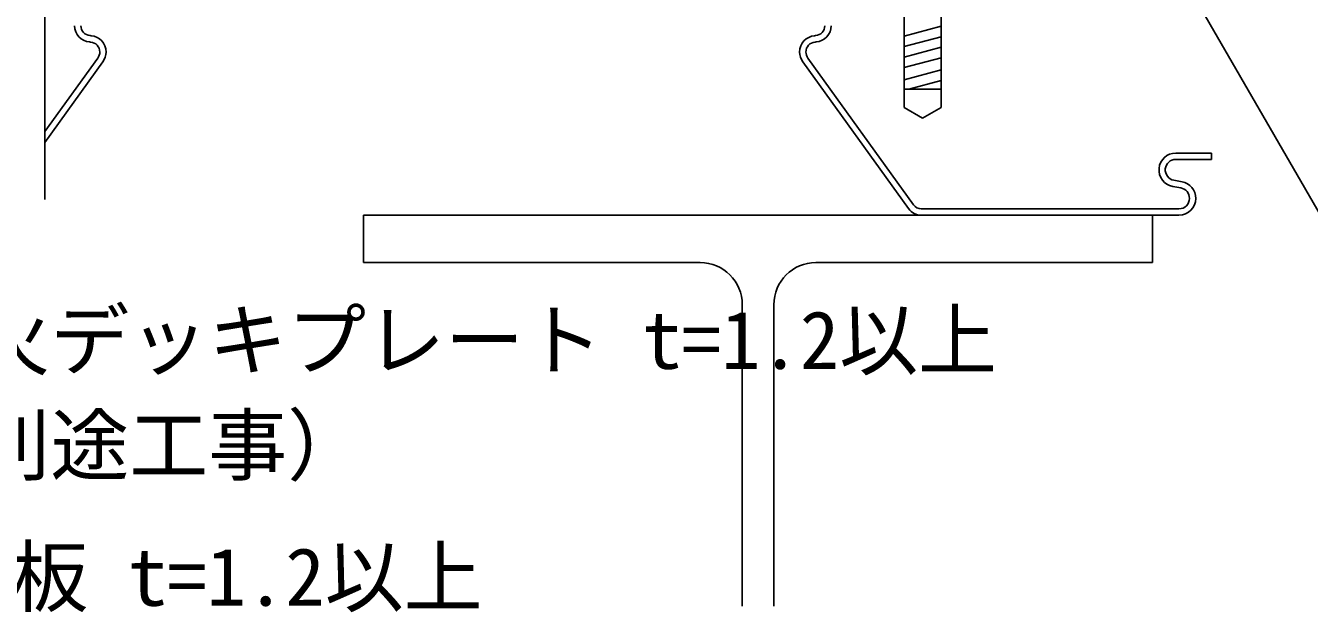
# Model space of a CAD drawing. Units: millimetres, scale not verified. Extents: x -665 to 665, y -465 to 450.
# Drawn here: x -0.6 to 243.4, y -228.9 to -117.4 of the extents above; entities that cross this region are included whole.
import ezdxf
from ezdxf.enums import TextEntityAlignment as Align

# ---------------------------------------------------------------- set-up
doc = ezdxf.new("R2010")
doc.units = ezdxf.units.MM
doc.header["$LTSCALE"] = 5
for name, color, linetype in [('0-2_線色２（白）', 7, 'Continuous'), ('0-5_金属', 7, 'Continuous'), ('0-7_ビス', 4, 'Continuous'), ('0-A_文字', 7, 'Continuous')]:
    doc.layers.add(name, color=color, linetype=linetype)
doc.styles.add('ＭＳ ゴシック', font='')
doc.styles.get('ＭＳ ゴシック').set_extended_font_data('MS Gothic')

msp = doc.modelspace()

# ---------------------------------------------------------------- linework, layer by layer
at = {"layer": '0-2_線色２（白）'}
msp.add_line((3.085, -150.464), (3.085, -96.979), dxfattribs=at)
at = {"layer": '0-5_金属'}
for p, q in [((11.66, -119.311), (11.859, -119.327)), ((149.364, -119.327), (149.563, -119.311)), ((11.564, -120.507), (11.764, -120.523)), ((149.46, -120.523), (149.659, -120.507)), ((13.134, -123.586), (3.085, -137.528)), ((14.108, -124.288), (3.085, -139.58)), ((167.214, -152.171), (147.116, -124.288)), ((168.187, -151.469), (148.089, -123.586)), ((218.009, -141.617), (224.812, -141.617)), ((218.012, -142.817), (224.812, -142.817)), ((224.812, -141.617), (224.812, -142.817)), ((217.427, -147.963), (218.976, -148.25)), ((217.646, -146.783), (219.195, -147.07)), ((63.613, -153.417), (218.611, -153.417)), ((63.613, -162.417), (63.613, -153.417)), ((169.647, -152.217), (218.611, -152.217)), ((169.647, -153.417), (213.613, -153.417)), ((213.613, -162.417), (213.613, -153.417)), ((63.613, -162.417), (127.613, -162.417)), ((149.613, -162.417), (213.613, -162.417)), ((135.613, -170.417), (135.613, -227.716)), ((141.613, -227.716), (141.613, -170.417))]:
    msp.add_line(p, q, dxfattribs=at)
for centre, radius, start, end in [((11.812, -117.417), 3.1, 180.00009, 265.41832), ((11.812, -117.417), 1.9, 180.00009, 265.42237), ((11.612, -122.417), 3.1, 359.99999, 85.42326), ((149.611, -122.417), 3.1, 94.57659, 179.9999), ((149.412, -117.417), 1.9, 274.57777, 359.99996), ((149.412, -117.417), 3.1, 274.58181, 359.99996), ((11.612, -122.417), 1.9, 359.99999, 85.41895), ((149.611, -122.417), 1.9, 94.58091, 179.9999), ((11.512, -122.417), 2, 323.92413, 359.99998), ((11.512, -122.417), 3.2, 324.21614, 359.99998), ((149.712, -122.417), 3.2, 180.00009, 215.78394), ((149.712, -122.417), 2, 180.00009, 216.07594), ((218.012, -144.817), 3.2, 90.04858, 259.48473), ((218.012, -144.817), 2, 89.99993, 259.48462), ((218.611, -150.217), 2, 359.99999, 79.49892), ((218.611, -150.217), 3.2, 359.99999, 79.49367), ((218.611, -150.217), 2, 270.00007, 359.99998), ((218.611, -150.217), 3.2, 270.00007, 359.99998), ((169.647, -150.417), 3, 215.78405, 270.00023), ((169.647, -150.417), 1.8, 215.78405, 270.00023), ((127.613, -170.417), 8, 0, 90), ((149.613, -170.417), 8, 90, 180)]:
    msp.add_arc(centre, radius, start, end, dxfattribs=at)
at = {"layer": '0-7_ビス', "color": 7}
for p, q in [((166.391, -63.679), (166.391, -132.945)), ((173.391, -63.679), (173.391, -132.945)), ((173.391, -129.466), (166.391, -129.466)), ((166.391, -132.945), (169.891, -134.966)), ((173.391, -132.945), (169.891, -134.966))]:
    msp.add_line(p, q, dxfattribs=at)
at = {"layer": '0-7_ビス'}
for p, q in [((166.391, -119.391), (173.391, -117.515)), ((166.391, -121.391), (173.391, -119.515)), ((166.391, -123.391), (173.391, -121.515)), ((166.391, -125.391), (173.391, -123.515)), ((166.391, -127.697), (173.391, -125.821)), ((167.253, -129.466), (173.391, -127.821))]:
    msp.add_line(p, q, dxfattribs=at)
at = {"layer": '0-A_文字'}
msp.add_line((216.633, -103.417), (245.501, -153.417), dxfattribs=at)

# ---------------------------------------------------------------- texts
at = {"layer": '0-A_文字', "style": 'ＭＳ ゴシック'}
for s, p in [('耐火デッキプレート t=1.2以上', (-25.896, -185.917)), ('（別途工事）', (-25.896, -205.917)), ('亜鉛めっき鋼板 t=1.2以上', (-93.668, -230.917))]:
    msp.add_text(s, height=11, dxfattribs=at).set_placement(p, align=Align.BOTTOM_LEFT)

doc.saveas('drawing.dxf')
